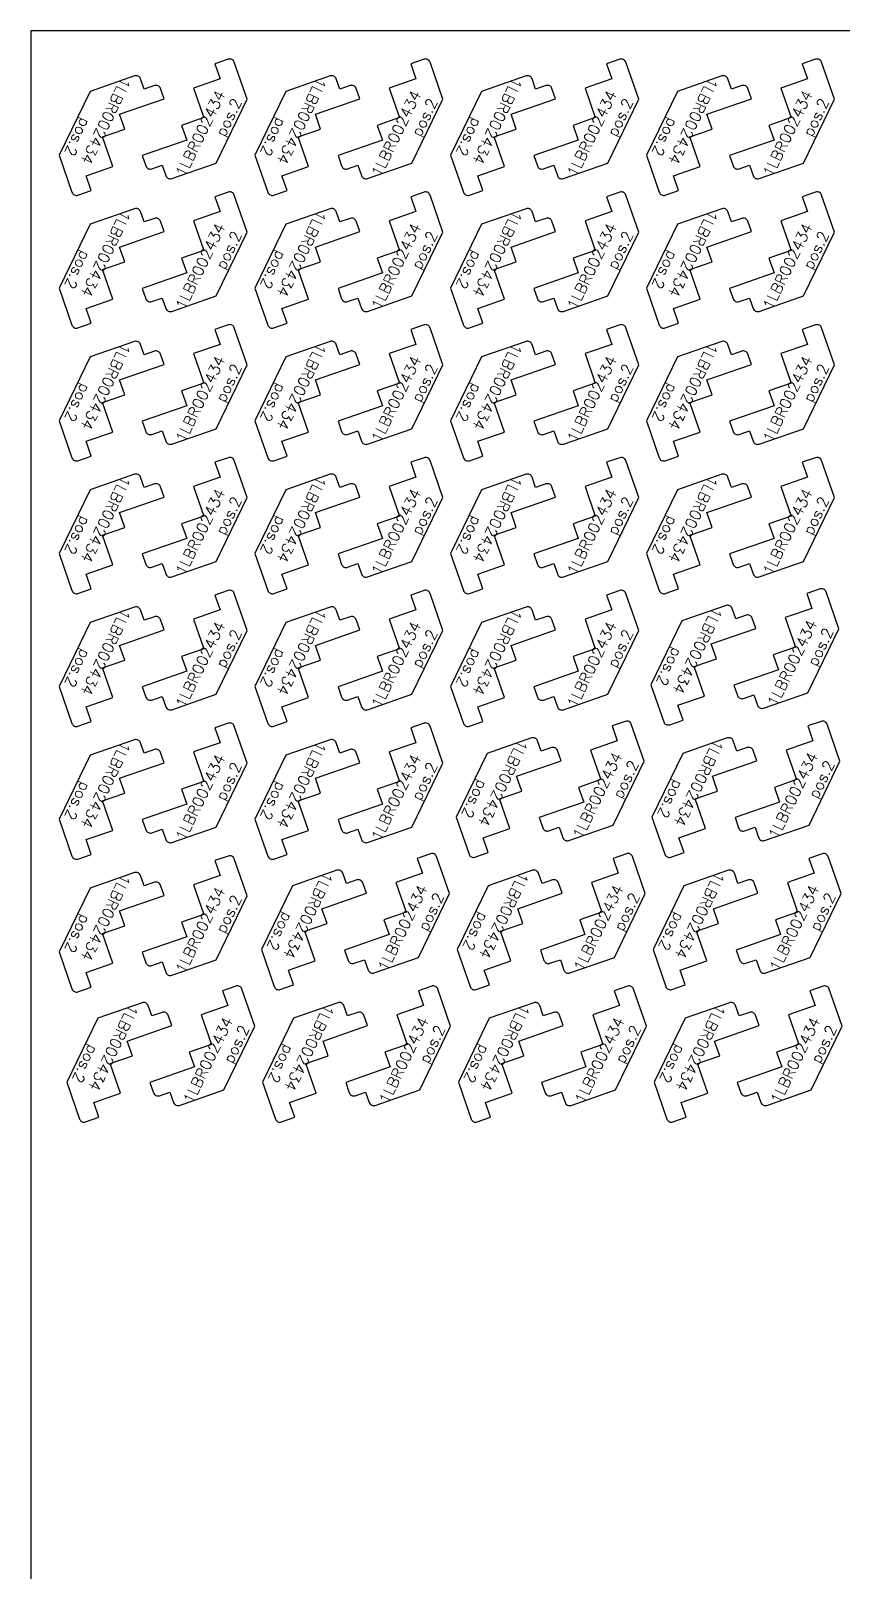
# Model space of a CAD drawing. Header units: millimetres. Extents: x 5040 to 7440, y -105 to 1860.
# Drawn here: x 5040 to 5557, y 878 to 1860 of the extents above; entities that cross this region are included whole.
import ezdxf

# ---------------------------------------------------------------- set-up
doc = ezdxf.new("R2010")
doc.units = ezdxf.units.MM
for name, color, linetype in [('1LBR002434', 7, 'Continuous'), ('sheet', 24, 'Continuous'), ('Texto', 7, 'Continuous')]:
    doc.layers.add(name, color=color, linetype=linetype)
doc.styles.get("Standard").update_dxf_attribs({"font": 'txt.shx'})

msp = doc.modelspace()

# ---------------------------------------------------------------- linework, layer by layer
at = {"layer": '1LBR002434', "color": 5}
for points in [[(5160.72, 1829.41), (5143.72, 1823.5), (5150.29, 1804.61), (5136.12, 1799.68), (5139.4, 1790.24), (5111.06, 1780.39), (5113.36, 1773.78, 0.414214), (5117.18, 1771.93), (5123.79, 1774.23), (5126.09, 1767.61, 0.414214), (5129.9, 1765.77), (5158.24, 1775.61), (5177.97, 1816.34), (5169.76, 1839.96, 0.414214), (5165.94, 1841.81), (5157.44, 1838.85)], [(5285.58, 1829.41), (5268.58, 1823.5), (5275.15, 1804.61), (5260.98, 1799.68), (5264.26, 1790.24), (5235.92, 1780.39), (5238.22, 1773.78, 0.414214), (5242.04, 1771.93), (5248.65, 1774.23), (5250.95, 1767.61, 0.414214), (5254.77, 1765.77), (5283.1, 1775.61), (5302.83, 1816.34), (5294.62, 1839.96, 0.414214), (5290.8, 1841.81), (5282.3, 1838.85)], [(5410.45, 1829.41), (5393.44, 1823.5), (5400.01, 1804.61), (5385.84, 1799.68), (5389.12, 1790.24), (5360.78, 1780.39), (5363.08, 1773.78, 0.414214), (5366.9, 1771.93), (5373.51, 1774.23), (5375.81, 1767.61, 0.414214), (5379.63, 1765.77), (5407.96, 1775.61), (5427.69, 1816.34), (5419.48, 1839.96, 0.414214), (5415.66, 1841.81), (5407.16, 1838.85)], [(5535.31, 1829.41), (5518.3, 1823.5), (5524.87, 1804.61), (5510.7, 1799.68), (5513.98, 1790.24), (5485.64, 1780.39), (5487.94, 1773.78, 0.414214), (5491.76, 1771.93), (5498.37, 1774.23), (5500.67, 1767.61, 0.414214), (5504.49, 1765.77), (5532.82, 1775.61), (5552.55, 1816.34), (5544.34, 1839.96, 0.414214), (5540.53, 1841.81), (5532.02, 1838.85)], [(5075.28, 1767.58), (5092.29, 1773.49), (5085.72, 1792.38), (5099.89, 1797.3), (5096.61, 1806.75), (5124.95, 1816.59), (5122.65, 1823.21, 0.414214), (5118.83, 1825.06), (5112.22, 1822.76), (5109.92, 1829.37, 0.414214), (5106.1, 1831.22), (5077.77, 1821.37), (5058.04, 1780.64), (5066.25, 1757.03, 0.414214), (5070.06, 1755.18), (5078.57, 1758.13)], [(5200.14, 1767.58), (5217.15, 1773.49), (5210.58, 1792.38), (5224.75, 1797.3), (5221.47, 1806.75), (5249.81, 1816.59), (5247.51, 1823.21, 0.414214), (5243.69, 1825.06), (5237.08, 1822.76), (5234.78, 1829.37, 0.414214), (5230.96, 1831.22), (5202.63, 1821.37), (5182.9, 1780.64), (5191.11, 1757.03, 0.414214), (5194.92, 1755.18), (5203.43, 1758.13)], [(5325, 1767.58), (5342.01, 1773.49), (5335.44, 1792.38), (5349.61, 1797.3), (5346.33, 1806.75), (5374.67, 1816.59), (5372.37, 1823.21, 0.414214), (5368.55, 1825.06), (5361.94, 1822.76), (5359.64, 1829.37, 0.414214), (5355.82, 1831.22), (5327.49, 1821.37), (5307.76, 1780.64), (5315.97, 1757.03, 0.414214), (5319.79, 1755.18), (5328.29, 1758.13)], [(5449.87, 1767.58), (5466.87, 1773.49), (5460.3, 1792.38), (5474.47, 1797.3), (5471.19, 1806.75), (5499.53, 1816.59), (5497.23, 1823.21, 0.414214), (5493.41, 1825.06), (5486.8, 1822.76), (5484.5, 1829.37, 0.414214), (5480.69, 1831.22), (5452.35, 1821.37), (5432.62, 1780.64), (5440.83, 1757.03, 0.414214), (5444.65, 1755.18), (5453.15, 1758.13)], [(5160.72, 1744.71), (5143.72, 1738.81), (5150.29, 1719.91), (5136.12, 1714.99), (5139.4, 1705.55), (5111.06, 1695.7), (5113.36, 1689.09, 0.414214), (5117.18, 1687.24), (5123.79, 1689.54), (5126.09, 1682.92, 0.414214), (5129.9, 1681.07), (5158.24, 1690.92), (5177.97, 1731.65), (5169.76, 1755.27, 0.414214), (5165.94, 1757.11), (5157.44, 1754.16)], [(5285.58, 1744.71), (5268.58, 1738.81), (5275.15, 1719.91), (5260.98, 1714.99), (5264.26, 1705.55), (5235.92, 1695.7), (5238.22, 1689.09, 0.414214), (5242.04, 1687.24), (5248.65, 1689.54), (5250.95, 1682.92, 0.414214), (5254.77, 1681.07), (5283.1, 1690.92), (5302.83, 1731.65), (5294.62, 1755.27, 0.414214), (5290.8, 1757.11), (5282.3, 1754.16)], [(5410.45, 1744.71), (5393.44, 1738.81), (5400.01, 1719.91), (5385.84, 1714.99), (5389.12, 1705.55), (5360.78, 1695.7), (5363.08, 1689.09, 0.414214), (5366.9, 1687.24), (5373.51, 1689.54), (5375.81, 1682.92, 0.414214), (5379.63, 1681.07), (5407.96, 1690.92), (5427.69, 1731.65), (5419.48, 1755.27, 0.414214), (5415.66, 1757.11), (5407.16, 1754.16)], [(5535.31, 1744.71), (5518.3, 1738.81), (5524.87, 1719.91), (5510.7, 1714.99), (5513.98, 1705.55), (5485.64, 1695.7), (5487.94, 1689.09, 0.414214), (5491.76, 1687.24), (5498.37, 1689.54), (5500.67, 1682.92, 0.414214), (5504.49, 1681.07), (5532.82, 1690.92), (5552.55, 1731.65), (5544.34, 1755.27, 0.414214), (5540.53, 1757.11), (5532.02, 1754.16)], [(5075.28, 1682.89), (5092.29, 1688.8), (5085.72, 1707.69), (5099.89, 1712.61), (5096.61, 1722.06), (5124.95, 1731.9), (5122.65, 1738.52, 0.414214), (5118.83, 1740.36), (5112.22, 1738.07), (5109.92, 1744.68, 0.414214), (5106.1, 1746.53), (5077.77, 1736.68), (5058.04, 1695.95), (5066.25, 1672.34, 0.414214), (5070.06, 1670.49), (5078.57, 1673.44)], [(5200.14, 1682.89), (5217.15, 1688.8), (5210.58, 1707.69), (5224.75, 1712.61), (5221.47, 1722.06), (5249.81, 1731.9), (5247.51, 1738.52, 0.414214), (5243.69, 1740.36), (5237.08, 1738.07), (5234.78, 1744.68, 0.414214), (5230.96, 1746.53), (5202.63, 1736.68), (5182.9, 1695.95), (5191.11, 1672.34, 0.414214), (5194.92, 1670.49), (5203.43, 1673.44)], [(5325, 1682.89), (5342.01, 1688.8), (5335.44, 1707.69), (5349.61, 1712.61), (5346.33, 1722.06), (5374.67, 1731.9), (5372.37, 1738.52, 0.414214), (5368.55, 1740.36), (5361.94, 1738.07), (5359.64, 1744.68, 0.414214), (5355.82, 1746.53), (5327.49, 1736.68), (5307.76, 1695.95), (5315.97, 1672.34, 0.414214), (5319.79, 1670.49), (5328.29, 1673.44)], [(5449.87, 1682.89), (5466.87, 1688.8), (5460.3, 1707.69), (5474.47, 1712.61), (5471.19, 1722.06), (5499.53, 1731.9), (5497.23, 1738.52, 0.414214), (5493.41, 1740.36), (5486.8, 1738.07), (5484.5, 1744.68, 0.414214), (5480.69, 1746.53), (5452.35, 1736.68), (5432.62, 1695.95), (5440.83, 1672.34, 0.414214), (5444.65, 1670.49), (5453.15, 1673.44)], [(5160.72, 1660.02), (5143.72, 1654.12), (5150.29, 1635.22), (5136.12, 1630.3), (5139.4, 1620.85), (5111.06, 1611.01), (5113.36, 1604.4, 0.414214), (5117.18, 1602.55), (5123.79, 1604.84), (5126.09, 1598.23, 0.414214), (5129.9, 1596.38), (5158.24, 1606.23), (5177.97, 1646.96), (5169.76, 1670.57, 0.414214), (5165.94, 1672.42), (5157.44, 1669.47)], [(5285.58, 1660.02), (5268.58, 1654.12), (5275.15, 1635.22), (5260.98, 1630.3), (5264.26, 1620.85), (5235.92, 1611.01), (5238.22, 1604.4, 0.414214), (5242.04, 1602.55), (5248.65, 1604.84), (5250.95, 1598.23, 0.414214), (5254.77, 1596.38), (5283.1, 1606.23), (5302.83, 1646.96), (5294.62, 1670.57, 0.414214), (5290.8, 1672.42), (5282.3, 1669.47)], [(5410.45, 1660.02), (5393.44, 1654.12), (5400.01, 1635.22), (5385.84, 1630.3), (5389.12, 1620.85), (5360.78, 1611.01), (5363.08, 1604.4, 0.414214), (5366.9, 1602.55), (5373.51, 1604.84), (5375.81, 1598.23, 0.414214), (5379.63, 1596.38), (5407.96, 1606.23), (5427.69, 1646.96), (5419.48, 1670.57, 0.414214), (5415.66, 1672.42), (5407.16, 1669.47)], [(5535.31, 1660.02), (5518.3, 1654.12), (5524.87, 1635.22), (5510.7, 1630.3), (5513.98, 1620.85), (5485.64, 1611.01), (5487.94, 1604.4, 0.414214), (5491.76, 1602.55), (5498.37, 1604.84), (5500.67, 1598.23, 0.414214), (5504.49, 1596.38), (5532.82, 1606.23), (5552.55, 1646.96), (5544.34, 1670.57, 0.414214), (5540.53, 1672.42), (5532.02, 1669.47)], [(5075.28, 1598.2), (5092.29, 1604.1), (5085.72, 1623), (5099.89, 1627.92), (5096.61, 1637.37), (5124.95, 1647.21), (5122.65, 1653.82, 0.414214), (5118.83, 1655.67), (5112.22, 1653.38), (5109.92, 1659.99, 0.414214), (5106.1, 1661.84), (5077.77, 1651.99), (5058.04, 1611.26), (5066.25, 1587.65, 0.414214), (5070.06, 1585.8), (5078.57, 1588.75)], [(5200.14, 1598.2), (5217.15, 1604.1), (5210.58, 1623), (5224.75, 1627.92), (5221.47, 1637.37), (5249.81, 1647.21), (5247.51, 1653.82, 0.414214), (5243.69, 1655.67), (5237.08, 1653.38), (5234.78, 1659.99, 0.414214), (5230.96, 1661.84), (5202.63, 1651.99), (5182.9, 1611.26), (5191.11, 1587.65, 0.414214), (5194.92, 1585.8), (5203.43, 1588.75)], [(5325, 1598.2), (5342.01, 1604.1), (5335.44, 1623), (5349.61, 1627.92), (5346.33, 1637.37), (5374.67, 1647.21), (5372.37, 1653.82, 0.414214), (5368.55, 1655.67), (5361.94, 1653.38), (5359.64, 1659.99, 0.414214), (5355.82, 1661.84), (5327.49, 1651.99), (5307.76, 1611.26), (5315.97, 1587.65, 0.414214), (5319.79, 1585.8), (5328.29, 1588.75)], [(5449.87, 1598.2), (5466.87, 1604.1), (5460.3, 1623), (5474.47, 1627.92), (5471.19, 1637.37), (5499.53, 1647.21), (5497.23, 1653.82, 0.414214), (5493.41, 1655.67), (5486.8, 1653.38), (5484.5, 1659.99, 0.414214), (5480.69, 1661.84), (5452.35, 1651.99), (5432.62, 1611.26), (5440.83, 1587.65, 0.414214), (5444.65, 1585.8), (5453.15, 1588.75)], [(5160.72, 1575.33), (5143.72, 1569.42), (5150.29, 1550.53), (5136.12, 1545.61), (5139.4, 1536.16), (5111.06, 1526.32), (5113.36, 1519.7, 0.414214), (5117.18, 1517.86), (5123.79, 1520.15), (5126.09, 1513.54, 0.414214), (5129.9, 1511.69), (5158.24, 1521.54), (5177.97, 1562.27), (5169.76, 1585.88, 0.414214), (5165.94, 1587.73), (5157.44, 1584.78)], [(5285.58, 1575.33), (5268.58, 1569.42), (5275.15, 1550.53), (5260.98, 1545.61), (5264.26, 1536.16), (5235.92, 1526.32), (5238.22, 1519.7, 0.414214), (5242.04, 1517.86), (5248.65, 1520.15), (5250.95, 1513.54, 0.414214), (5254.77, 1511.69), (5283.1, 1521.54), (5302.83, 1562.27), (5294.62, 1585.88, 0.414214), (5290.8, 1587.73), (5282.3, 1584.78)], [(5410.45, 1575.33), (5393.44, 1569.42), (5400.01, 1550.53), (5385.84, 1545.61), (5389.12, 1536.16), (5360.78, 1526.32), (5363.08, 1519.7, 0.414214), (5366.9, 1517.86), (5373.51, 1520.15), (5375.81, 1513.54, 0.414214), (5379.63, 1511.69), (5407.96, 1521.54), (5427.69, 1562.27), (5419.48, 1585.88, 0.414214), (5415.66, 1587.73), (5407.16, 1584.78)], [(5535.31, 1575.33), (5518.3, 1569.42), (5524.87, 1550.53), (5510.7, 1545.61), (5513.98, 1536.16), (5485.64, 1526.32), (5487.94, 1519.7, 0.414214), (5491.76, 1517.86), (5498.37, 1520.15), (5500.67, 1513.54, 0.414214), (5504.49, 1511.69), (5532.82, 1521.54), (5552.55, 1562.27), (5544.34, 1585.88, 0.414214), (5540.53, 1587.73), (5532.02, 1584.78)], [(5075.28, 1513.5), (5092.29, 1519.41), (5085.72, 1538.3), (5099.89, 1543.23), (5096.61, 1552.67), (5124.95, 1562.52), (5122.65, 1569.13, 0.414214), (5118.83, 1570.98), (5112.22, 1568.68), (5109.92, 1575.3, 0.414214), (5106.1, 1577.15), (5077.77, 1567.3), (5058.04, 1526.57), (5066.25, 1502.95, 0.414214), (5070.06, 1501.1), (5078.57, 1504.06)], [(5200.14, 1513.5), (5217.15, 1519.41), (5210.58, 1538.3), (5224.75, 1543.23), (5221.47, 1552.67), (5249.81, 1562.52), (5247.51, 1569.13, 0.414214), (5243.69, 1570.98), (5237.08, 1568.68), (5234.78, 1575.3, 0.414214), (5230.96, 1577.15), (5202.63, 1567.3), (5182.9, 1526.57), (5191.11, 1502.95, 0.414214), (5194.92, 1501.1), (5203.43, 1504.06)], [(5325, 1513.5), (5342.01, 1519.41), (5335.44, 1538.3), (5349.61, 1543.23), (5346.33, 1552.67), (5374.67, 1562.52), (5372.37, 1569.13, 0.414214), (5368.55, 1570.98), (5361.94, 1568.68), (5359.64, 1575.3, 0.414214), (5355.82, 1577.15), (5327.49, 1567.3), (5307.76, 1526.57), (5315.97, 1502.95, 0.414214), (5319.79, 1501.1), (5328.29, 1504.06)], [(5449.87, 1513.5), (5466.87, 1519.41), (5460.3, 1538.3), (5474.47, 1543.23), (5471.19, 1552.67), (5499.53, 1562.52), (5497.23, 1569.13, 0.414214), (5493.41, 1570.98), (5486.8, 1568.68), (5484.5, 1575.3, 0.414214), (5480.69, 1577.15), (5452.35, 1567.3), (5432.62, 1526.57), (5440.83, 1502.95, 0.414214), (5444.65, 1501.1), (5453.15, 1504.06)], [(5538.1, 1491.61), (5521.1, 1485.7), (5527.67, 1466.81), (5513.5, 1461.89), (5516.78, 1452.44), (5488.44, 1442.6), (5490.74, 1435.98, 0.414214), (5494.56, 1434.14), (5501.17, 1436.43), (5503.47, 1429.82, 0.414214), (5507.28, 1427.97), (5535.62, 1437.82), (5555.35, 1478.55), (5547.14, 1502.16, 0.414214), (5543.32, 1504.01), (5534.82, 1501.06)], [(5160.72, 1490.64), (5143.72, 1484.73), (5150.29, 1465.84), (5136.12, 1460.92), (5139.4, 1451.47), (5111.06, 1441.62), (5113.36, 1435.01, 0.414214), (5117.18, 1433.16), (5123.79, 1435.46), (5126.09, 1428.85, 0.414214), (5129.9, 1427), (5158.24, 1436.85), (5177.97, 1477.58), (5169.76, 1501.19, 0.414214), (5165.94, 1503.04), (5157.44, 1500.09)], [(5285.58, 1490.64), (5268.58, 1484.73), (5275.15, 1465.84), (5260.98, 1460.92), (5264.26, 1451.47), (5235.92, 1441.62), (5238.22, 1435.01, 0.414214), (5242.04, 1433.16), (5248.65, 1435.46), (5250.95, 1428.85, 0.414214), (5254.77, 1427), (5283.1, 1436.85), (5302.83, 1477.58), (5294.62, 1501.19, 0.414214), (5290.8, 1503.04), (5282.3, 1500.09)], [(5410.45, 1490.64), (5393.44, 1484.73), (5400.01, 1465.84), (5385.84, 1460.92), (5389.12, 1451.47), (5360.78, 1441.62), (5363.08, 1435.01, 0.414214), (5366.9, 1433.16), (5373.51, 1435.46), (5375.81, 1428.85, 0.414214), (5379.63, 1427), (5407.96, 1436.85), (5427.69, 1477.58), (5419.48, 1501.19, 0.414214), (5415.66, 1503.04), (5407.16, 1500.09)], [(5452.66, 1429.79), (5469.67, 1435.69), (5463.1, 1454.59), (5477.27, 1459.51), (5473.99, 1468.95), (5502.33, 1478.8), (5500.03, 1485.41, 0.414214), (5496.21, 1487.26), (5489.6, 1484.96), (5487.3, 1491.58, 0.414214), (5483.48, 1493.43), (5455.15, 1483.58), (5435.42, 1442.85), (5443.63, 1419.23, 0.414214), (5447.44, 1417.39), (5455.95, 1420.34)], [(5075.28, 1428.81), (5092.29, 1434.72), (5085.72, 1453.61), (5099.89, 1458.54), (5096.61, 1467.98), (5124.95, 1477.83), (5122.65, 1484.44, 0.414214), (5118.83, 1486.29), (5112.22, 1483.99), (5109.92, 1490.6, 0.414214), (5106.1, 1492.45), (5077.77, 1482.61), (5058.04, 1441.88), (5066.25, 1418.26, 0.414214), (5070.06, 1416.41), (5078.57, 1419.37)], [(5200.14, 1428.81), (5217.15, 1434.72), (5210.58, 1453.61), (5224.75, 1458.54), (5221.47, 1467.98), (5249.81, 1477.83), (5247.51, 1484.44, 0.414214), (5243.69, 1486.29), (5237.08, 1483.99), (5234.78, 1490.6, 0.414214), (5230.96, 1492.45), (5202.63, 1482.61), (5182.9, 1441.88), (5191.11, 1418.26, 0.414214), (5194.92, 1416.41), (5203.43, 1419.37)], [(5325, 1428.81), (5342.01, 1434.72), (5335.44, 1453.61), (5349.61, 1458.54), (5346.33, 1467.98), (5374.67, 1477.83), (5372.37, 1484.44, 0.414214), (5368.55, 1486.29), (5361.94, 1483.99), (5359.64, 1490.6, 0.414214), (5355.82, 1492.45), (5327.49, 1482.61), (5307.76, 1441.88), (5315.97, 1418.26, 0.414214), (5319.79, 1416.41), (5328.29, 1419.37)], [(5160.72, 1405.95), (5143.72, 1400.04), (5150.29, 1381.15), (5136.12, 1376.23), (5139.4, 1366.78), (5111.06, 1356.93), (5113.36, 1350.32, 0.414214), (5117.18, 1348.47), (5123.79, 1350.77), (5126.09, 1344.16, 0.414214), (5129.9, 1342.31), (5158.24, 1352.15), (5177.97, 1392.88), (5169.76, 1416.5, 0.414214), (5165.94, 1418.35), (5157.44, 1415.39)], [(5285.58, 1405.95), (5268.58, 1400.04), (5275.15, 1381.15), (5260.98, 1376.23), (5264.26, 1366.78), (5235.92, 1356.93), (5238.22, 1350.32, 0.414214), (5242.04, 1348.47), (5248.65, 1350.77), (5250.95, 1344.16, 0.414214), (5254.77, 1342.31), (5283.1, 1352.15), (5302.83, 1392.88), (5294.62, 1416.5, 0.414214), (5290.8, 1418.35), (5282.3, 1415.39)], [(5413.94, 1407.16), (5396.94, 1401.26), (5403.5, 1382.36), (5389.34, 1377.44), (5392.62, 1368), (5364.28, 1358.15), (5366.58, 1351.54, 0.414214), (5370.4, 1349.69), (5377.01, 1351.98), (5379.31, 1345.37, 0.414214), (5383.12, 1343.52), (5411.46, 1353.37), (5431.19, 1394.1), (5422.98, 1417.71, 0.414214), (5419.16, 1419.56), (5410.66, 1416.61)], [(5538.8, 1407.16), (5521.8, 1401.26), (5528.37, 1382.36), (5514.2, 1377.44), (5517.48, 1368), (5489.14, 1358.15), (5491.44, 1351.54, 0.414214), (5495.26, 1349.69), (5501.87, 1351.98), (5504.17, 1345.37, 0.414214), (5507.98, 1343.52), (5536.32, 1353.37), (5556.05, 1394.1), (5547.84, 1417.71, 0.414214), (5544.02, 1419.56), (5535.52, 1416.61)], [(5075.28, 1344.12), (5092.29, 1350.03), (5085.72, 1368.92), (5099.89, 1373.84), (5096.61, 1383.29), (5124.95, 1393.14), (5122.65, 1399.75, 0.414214), (5118.83, 1401.6), (5112.22, 1399.3), (5109.92, 1405.91, 0.414214), (5106.1, 1407.76), (5077.77, 1397.92), (5058.04, 1357.19), (5066.25, 1333.57, 0.414214), (5070.06, 1331.72), (5078.57, 1334.68)], [(5200.14, 1344.12), (5217.15, 1350.03), (5210.58, 1368.92), (5224.75, 1373.84), (5221.47, 1383.29), (5249.81, 1393.14), (5247.51, 1399.75, 0.414214), (5243.69, 1401.6), (5237.08, 1399.3), (5234.78, 1405.91, 0.414214), (5230.96, 1407.76), (5202.63, 1397.92), (5182.9, 1357.19), (5191.11, 1333.57, 0.414214), (5194.92, 1331.72), (5203.43, 1334.68)], [(5328.5, 1345.34), (5345.51, 1351.24), (5338.94, 1370.14), (5353.11, 1375.06), (5349.83, 1384.51), (5378.17, 1394.35), (5375.87, 1400.96, 0.414214), (5372.05, 1402.81), (5365.44, 1400.52), (5363.14, 1407.13, 0.414214), (5359.32, 1408.98), (5330.98, 1399.13), (5311.26, 1358.4), (5319.46, 1334.79, 0.414214), (5323.28, 1332.94), (5331.78, 1335.89)], [(5453.36, 1345.34), (5470.37, 1351.24), (5463.8, 1370.14), (5477.97, 1375.06), (5474.69, 1384.51), (5503.03, 1394.35), (5500.73, 1400.96, 0.414214), (5496.91, 1402.81), (5490.3, 1400.52), (5488, 1407.13, 0.414214), (5484.18, 1408.98), (5455.84, 1399.13), (5436.12, 1358.4), (5444.33, 1334.79, 0.414214), (5448.14, 1332.94), (5456.65, 1335.89)], [(5160.72, 1321.26), (5143.72, 1315.35), (5150.29, 1296.46), (5136.12, 1291.53), (5139.4, 1282.09), (5111.06, 1272.24), (5113.36, 1265.63, 0.414214), (5117.18, 1263.78), (5123.79, 1266.08), (5126.09, 1259.47, 0.414214), (5129.9, 1257.62), (5158.24, 1267.46), (5177.97, 1308.19), (5169.76, 1331.81, 0.414214), (5165.94, 1333.66), (5157.44, 1330.7)], [(5289.78, 1322.72), (5272.78, 1316.81), (5279.34, 1297.92), (5265.17, 1292.99), (5268.46, 1283.55), (5240.12, 1273.7), (5242.42, 1267.09, 0.414214), (5246.23, 1265.24), (5252.85, 1267.54), (5255.14, 1260.92, 0.414214), (5258.96, 1259.08), (5287.3, 1268.92), (5307.03, 1309.65), (5298.82, 1333.27, 0.414214), (5295, 1335.12), (5286.5, 1332.16)], [(5414.64, 1322.72), (5397.64, 1316.81), (5404.2, 1297.92), (5390.04, 1292.99), (5393.32, 1283.55), (5364.98, 1273.7), (5367.28, 1267.09, 0.414214), (5371.1, 1265.24), (5377.71, 1267.54), (5380, 1260.92, 0.414214), (5383.82, 1259.08), (5412.16, 1268.92), (5431.89, 1309.65), (5423.68, 1333.27, 0.414214), (5419.86, 1335.12), (5411.36, 1332.16)], [(5539.5, 1322.72), (5522.5, 1316.81), (5529.06, 1297.92), (5514.9, 1292.99), (5518.18, 1283.55), (5489.84, 1273.7), (5492.14, 1267.09, 0.414214), (5495.96, 1265.24), (5502.57, 1267.54), (5504.87, 1260.92, 0.414214), (5508.68, 1259.08), (5537.02, 1268.92), (5556.75, 1309.65), (5548.54, 1333.27, 0.414214), (5544.72, 1335.12), (5536.22, 1332.16)], [(5075.28, 1259.43), (5092.29, 1265.34), (5085.72, 1284.23), (5099.89, 1289.15), (5096.61, 1298.6), (5124.95, 1308.45), (5122.65, 1315.06, 0.414214), (5118.83, 1316.91), (5112.22, 1314.61), (5109.92, 1321.22, 0.414214), (5106.1, 1323.07), (5077.77, 1313.22), (5058.04, 1272.49), (5066.25, 1248.88, 0.414214), (5070.06, 1247.03), (5078.57, 1249.98)], [(5204.34, 1260.89), (5221.34, 1266.8), (5214.78, 1285.69), (5228.95, 1290.61), (5225.67, 1300.06), (5254.01, 1309.9), (5251.71, 1316.52, 0.414214), (5247.89, 1318.37), (5241.28, 1316.07), (5238.98, 1322.68, 0.414214), (5235.16, 1324.53), (5206.82, 1314.68), (5187.1, 1273.95), (5195.3, 1250.34, 0.414214), (5199.12, 1248.49), (5207.62, 1251.44)], [(5329.2, 1260.89), (5346.21, 1266.8), (5339.64, 1285.69), (5353.81, 1290.61), (5350.53, 1300.06), (5378.87, 1309.9), (5376.57, 1316.52, 0.414214), (5372.75, 1318.37), (5366.14, 1316.07), (5363.84, 1322.68, 0.414214), (5360.02, 1324.53), (5331.68, 1314.68), (5311.96, 1273.95), (5320.16, 1250.34, 0.414214), (5323.98, 1248.49), (5332.48, 1251.44)], [(5454.06, 1260.89), (5471.07, 1266.8), (5464.5, 1285.69), (5478.67, 1290.61), (5475.39, 1300.06), (5503.73, 1309.9), (5501.43, 1316.52, 0.414214), (5497.61, 1318.37), (5491, 1316.07), (5488.7, 1322.68, 0.414214), (5484.88, 1324.53), (5456.54, 1314.68), (5436.82, 1273.95), (5445.03, 1250.34, 0.414214), (5448.84, 1248.49), (5457.34, 1251.44)], [(5165.62, 1238.27), (5148.62, 1232.36), (5155.18, 1213.47), (5141.01, 1208.54), (5144.3, 1199.1), (5115.96, 1189.25), (5118.25, 1182.64, 0.414214), (5122.07, 1180.79), (5128.69, 1183.09), (5130.98, 1176.48, 0.414214), (5134.8, 1174.63), (5163.14, 1184.47), (5182.86, 1225.2), (5174.66, 1248.82, 0.414214), (5170.84, 1250.67), (5162.34, 1247.71)], [(5290.48, 1238.27), (5273.48, 1232.36), (5280.04, 1213.47), (5265.87, 1208.54), (5269.16, 1199.1), (5240.82, 1189.25), (5243.12, 1182.64, 0.414214), (5246.93, 1180.79), (5253.55, 1183.09), (5255.84, 1176.48, 0.414214), (5259.66, 1174.63), (5288, 1184.47), (5307.72, 1225.2), (5299.52, 1248.82, 0.414214), (5295.7, 1250.67), (5287.2, 1247.71)], [(5415.34, 1238.27), (5398.34, 1232.36), (5404.9, 1213.47), (5390.73, 1208.54), (5394.02, 1199.1), (5365.68, 1189.25), (5367.98, 1182.64, 0.414214), (5371.79, 1180.79), (5378.41, 1183.09), (5380.7, 1176.48, 0.414214), (5384.52, 1174.63), (5412.86, 1184.47), (5432.59, 1225.2), (5424.38, 1248.82, 0.414214), (5420.56, 1250.67), (5412.06, 1247.71)], [(5540.2, 1238.27), (5523.2, 1232.36), (5529.76, 1213.47), (5515.6, 1208.54), (5518.88, 1199.1), (5490.54, 1189.25), (5492.84, 1182.64, 0.414214), (5496.66, 1180.79), (5503.27, 1183.09), (5505.56, 1176.48, 0.414214), (5509.38, 1174.63), (5537.72, 1184.47), (5557.45, 1225.2), (5549.24, 1248.82, 0.414214), (5545.42, 1250.67), (5536.92, 1247.71)], [(5080.18, 1176.44), (5097.18, 1182.35), (5090.62, 1201.24), (5104.79, 1206.16), (5101.51, 1215.61), (5129.84, 1225.46), (5127.55, 1232.07, 0.414214), (5123.73, 1233.92), (5117.12, 1231.62), (5114.82, 1238.23, 0.414214), (5111, 1240.08), (5082.66, 1230.23), (5062.94, 1189.5), (5071.14, 1165.89, 0.414214), (5074.96, 1164.04), (5083.46, 1166.99)], [(5205.04, 1176.44), (5222.04, 1182.35), (5215.48, 1201.24), (5229.65, 1206.16), (5226.37, 1215.61), (5254.7, 1225.46), (5252.41, 1232.07, 0.414214), (5248.59, 1233.92), (5241.98, 1231.62), (5239.68, 1238.23, 0.414214), (5235.86, 1240.08), (5207.52, 1230.23), (5187.8, 1189.5), (5196, 1165.89, 0.414214), (5199.82, 1164.04), (5208.32, 1166.99)], [(5329.9, 1176.44), (5346.9, 1182.35), (5340.34, 1201.24), (5354.51, 1206.16), (5351.23, 1215.61), (5379.57, 1225.46), (5377.27, 1232.07, 0.414214), (5373.45, 1233.92), (5366.84, 1231.62), (5364.54, 1238.23, 0.414214), (5360.72, 1240.08), (5332.38, 1230.23), (5312.66, 1189.5), (5320.86, 1165.89, 0.414214), (5324.68, 1164.04), (5333.18, 1166.99)], [(5454.76, 1176.44), (5471.77, 1182.35), (5465.2, 1201.24), (5479.37, 1206.16), (5476.09, 1215.61), (5504.43, 1225.46), (5502.13, 1232.07, 0.414214), (5498.31, 1233.92), (5491.7, 1231.62), (5489.4, 1238.23, 0.414214), (5485.58, 1240.08), (5457.24, 1230.23), (5437.52, 1189.5), (5445.72, 1165.89, 0.414214), (5449.54, 1164.04), (5458.04, 1166.99)]]:
    msp.add_lwpolyline(points, format="xyb", close=True, dxfattribs=at)
at = {"layer": 'sheet', "color": 7}
msp.add_lwpolyline([(5040, 0), (7440, 0), (7440, 1860), (5040, 1860)], close=True, dxfattribs=at)

# ---------------------------------------------------------------- texts
at = {"layer": 'Texto', "color": 5, "char_height": 7, "width": 55.2522, "attachment_point": 3}
for insert, rotation in [((5078.01, 1774.09), 244.16016), ((5202.87, 1774.09), 244.16016), ((5327.73, 1774.09), 244.16016), ((5452.59, 1774.09), 244.16016), ((5158, 1822.89), 64.16016), ((5282.86, 1822.89), 64.16016), ((5407.72, 1822.89), 64.16016), ((5532.58, 1822.89), 64.16016), ((5078.01, 1689.4), 244.16016), ((5202.87, 1689.4), 244.16016), ((5327.73, 1689.4), 244.16016), ((5452.59, 1689.4), 244.16016), ((5158, 1738.2), 64.16016), ((5282.86, 1738.2), 64.16016), ((5407.72, 1738.2), 64.16016), ((5532.58, 1738.2), 64.16016), ((5078.01, 1604.71), 244.16016), ((5158, 1653.51), 64.16016), ((5202.87, 1604.71), 244.16016), ((5282.86, 1653.51), 64.16016), ((5327.73, 1604.71), 244.16016), ((5407.72, 1653.51), 64.16016), ((5452.59, 1604.71), 244.16016), ((5532.58, 1653.51), 64.16016), ((5078.01, 1520.02), 244.16016), ((5202.87, 1520.02), 244.16016), ((5327.73, 1520.02), 244.16016), ((5452.59, 1520.02), 244.16016), ((5158, 1568.82), 64.16016), ((5282.86, 1568.82), 64.16016), ((5407.72, 1568.82), 64.16016), ((5532.58, 1568.82), 64.16016), ((5078.01, 1435.33), 244.16016), ((5202.87, 1435.33), 244.16016), ((5327.73, 1435.33), 244.16016), ((5455.39, 1436.3), 244.16016), ((5158, 1484.12), 64.16016), ((5282.86, 1484.12), 64.16016), ((5407.72, 1484.12), 64.16016), ((5535.38, 1485.1), 64.16016), ((5331.23, 1351.85), 244.16016), ((5456.09, 1351.85), 244.16016), ((5078.01, 1350.64), 244.16016), ((5158, 1399.43), 64.16016), ((5202.87, 1350.64), 244.16016), ((5282.86, 1399.43), 64.16016), ((5411.22, 1400.65), 64.16016), ((5536.08, 1400.65), 64.16016), ((5078.01, 1265.95), 244.16016), ((5207.07, 1267.4), 244.16016), ((5331.93, 1267.4), 244.16016), ((5456.79, 1267.4), 244.16016), ((5158, 1314.74), 64.16016), ((5287.06, 1316.2), 64.16016), ((5411.92, 1316.2), 64.16016), ((5536.78, 1316.2), 64.16016), ((5082.91, 1182.96), 244.16016), ((5162.89, 1231.75), 64.16016), ((5207.77, 1182.96), 244.16016), ((5287.75, 1231.75), 64.16016), ((5332.63, 1182.96), 244.16016), ((5412.62, 1231.75), 64.16016), ((5457.49, 1182.96), 244.16016), ((5537.48, 1231.75), 64.16016)]:
    msp.add_mtext('1LBR002434\\Ppos.2', dxfattribs=dict(at, insert=insert, rotation=rotation))

doc.saveas('drawing.dxf')
